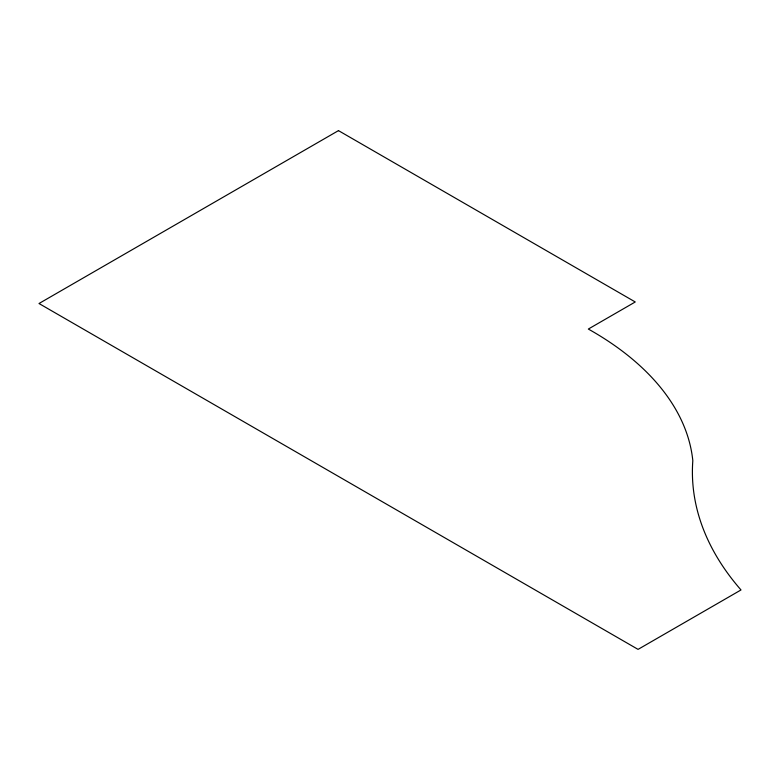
<?xml version="1.0" encoding="UTF-8"?>
<svg xmlns="http://www.w3.org/2000/svg" width="780" height="780" viewBox="0 0 780 780"><rect width="100%" height="100%" fill="white"/><g stroke="black" fill="none" stroke-linecap="round" stroke-linejoin="round"><path stroke-width="1.17" d="M338.471 130.621L39 303.517L638.059 649.379L741 589.953A454.291 262.285 0 0 1 692.816 460.697A345.998 199.758 0 0 0 588.334 329.053L635.251 301.967L338.471 130.621"/></g></svg>
